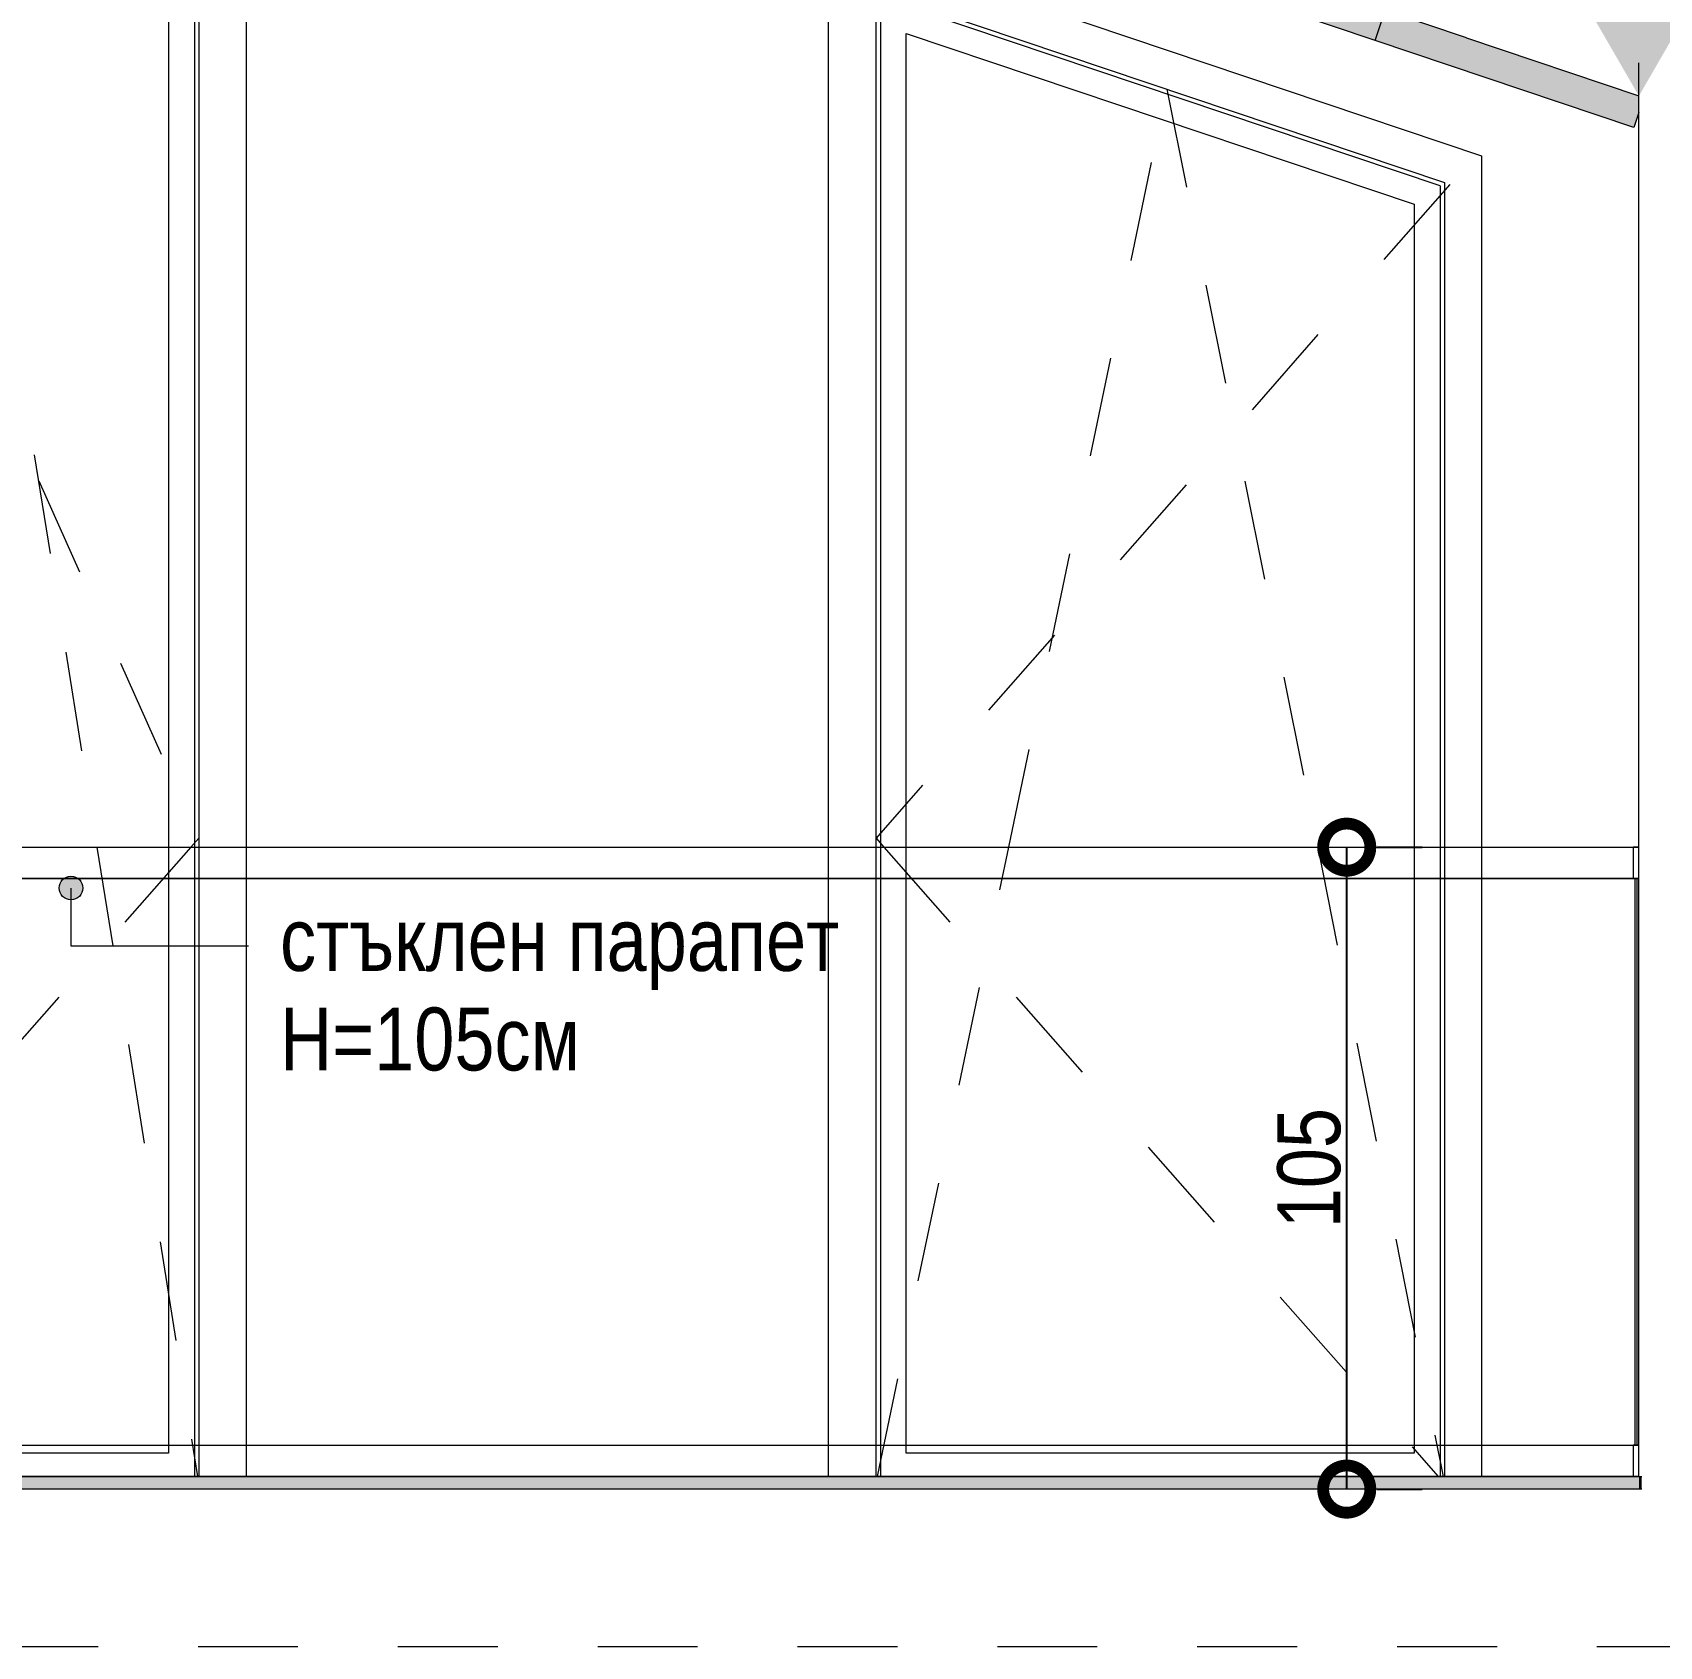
# Model space of a CAD drawing. Header units: centimetres. Extents: x 0 to 25250, y 0 to 2250.
# Drawn here: x 21595.3 to 21853.8, y 1656.6 to 1913 of the extents above; entities that cross this region are included whole.
import ezdxf

# ---------------------------------------------------------------- set-up
doc = ezdxf.new("R2010")
doc.units = ezdxf.units.CM
doc.linetypes.add('17-View-1$0$Dash', pattern=[31.75, 15.875, -15.875])
doc.linetypes.add('24-View-1$0$Dash', pattern=[31.75, 15.875, -15.875])
for name, color, linetype, lineweight in [('A-ANNO-DIMS', 7, 'Continuous', 9), ('A-ANNO-NOTE', 7, 'Continuous', 9), ('A-FLOR-HRAL', 7, 'Continuous', 9), ('A-FLOR-LEVL', 7, 'Continuous', 9), ('A-GLAZ', 7, 'Continuous', 5), ('A-GLAZ-CWMG', 7, 'Continuous', 9), ('A-GLAZ-HDLN', 7, '17-View-1$0$Dash', 5), ('A-ROOF', 7, 'Continuous', 9), ('A-WALL', 7, 'Continuous', 9), ('A-WALL-PATT', 7, 'Continuous', 9), ('G-ANNO-DIMS', 7, 'Continuous', 9), ('G-ANNO-TEXT', 7, 'Continuous', 9)]:
    doc.layers.add(name, color=color, linetype=linetype, lineweight=lineweight)
doc.styles.add('24-View-1$0$Arial Narrow_1', font='ARIALN.TTF', dxfattribs={"height": 10})
doc.styles.add('24-View-1$0$Arial Narrow_2', font='ARIALN.TTF', dxfattribs={"height": 10})
doc.dimstyles.new('24-View-1$0$TEC_DIM_1', dxfattribs={"dimscale": 30.48, "dimtxt": 10.23431, "dimasz": 0.492126, "dimexe": 0.393701, "dimexo": 0.246063, "dimgap": 0, "dimtad": 1, "dimdec": 0, "dimzin": 0, "dimdsep": 46, "dimtxsty": '24-View-1$0$Arial Narrow_2', "dimblk1": '24-View-1$0$_DotSmall', "dimblk2": '24-View-1$0$_DotSmall', "dimsah": 1, "dimcen": 0.09, "dimazin": 0, "dimtfac": 1, "dimtdec": 4, "dimtix": 1, "dimtmove": 0, "dimatfit": 3, "dimfxl": 1, "dimtvp": 1, "dimtolj": 1, "dimtzin": 0, "dimarcsym": 2})

# ---------------------------------------------------------------- blocks, each defined once
blk = doc.blocks.new('Rectangular Mullion - TEC_LAMEL-1912997-СЕВЕР')
at = {"layer": 'A-GLAZ-CWMG', "true_color": 0xcfc6ba}
blk.add_hatch(color=9, dxfattribs=at).paths.add_polyline_path([(-954.94, 541.36), (-954.14, 543.73), (-954.14, 546.37), (-994.44, 559.93), (-996.03, 555.19), (-954.97, 541.37)])
at = {"layer": 'A-GLAZ-CWMG'}
for p, q in [((-996.03, 555.19), (-994.44, 559.93)), ((-981.54, 555.58), (-994.44, 559.93)), ((-954.94, 541.36), (-996.03, 555.19)), ((-954.14, 543.73), (-954.94, 541.36))]:
    blk.add_line(p, q, dxfattribs=at)
blk = doc.blocks.new('Rectangular Mullion - TEC_LAMEL-1912998-СЕВЕР')
at = {"layer": 'A-GLAZ-CWMG', "true_color": 0xcfc6ba}
blk.add_hatch(color=9, dxfattribs=at).paths.add_polyline_path([(-996.03, 555.19), (-994.44, 559.93), (-1049.22, 578.36), (-1050.82, 573.62), (-1001.7, 557.09)])
at = {"layer": 'A-GLAZ-CWMG'}
for p, q in [((-1050.82, 573.62), (-1049.22, 578.36)), ((-1036.32, 574.02), (-1049.22, 578.36)), ((-996.03, 555.19), (-1050.82, 573.62))]:
    blk.add_line(p, q, dxfattribs=at)
blk = doc.blocks.new('TRIPLE - OK_F_OF - T - 18_60-2419604-СЕВЕР')
at = {"layer": 'A-GLAZ'}
for p, q in [((-1183.64, 598.7), (-1183.64, 427)), ((-1182.94, 599.2), (-1182.94, 427)), ((-1187.74, 595.75), (-1187.74, 427)), ((-1175.34, 427), (-1175.34, 596.64)), ((-1082.94, 565.55), (-1082.94, 427)), ((-1075.34, 562.99), (-985.04, 532.6)), ((-1075.34, 427), (-1075.34, 562.99)), ((-985.74, 532.1), (-1074.64, 562.02)), ((-1074.64, 562.02), (-1074.64, 427)), ((-1070.54, 427), (-1070.54, 556.31)), ((-1070.54, 556.31), (-989.84, 529.15)), ((-985.04, 532.6), (-985.04, 427)), ((-985.74, 532.1), (-985.74, 427)), ((-989.84, 529.15), (-989.84, 427))]:
    blk.add_line(p, q, dxfattribs=at)
at = {"layer": 'A-GLAZ', "color": 251, "true_color": 0x666666}
for p, q in [((-1187.74, 427), (-1187.74, 330.7)), ((-1183.64, 427), (-1183.64, 327)), ((-1182.94, 427), (-1182.94, 327)), ((-1175.34, 327), (-1175.34, 427)), ((-1082.94, 427), (-1082.94, 327)), ((-1075.34, 327), (-1075.34, 427)), ((-1074.64, 427), (-1074.64, 327)), ((-1070.54, 330.7), (-1070.54, 427)), ((-989.84, 427), (-989.84, 330.7)), ((-985.74, 427), (-985.74, 327)), ((-985.04, 427), (-985.04, 327)), ((-1187.74, 330.7), (-1268.44, 330.7)), ((-989.84, 330.7), (-1070.54, 330.7))]:
    blk.add_line(p, q, dxfattribs=at)
at = {"layer": 'A-GLAZ-HDLN'}
for p, q in [((-1273.24, 630.11), (-1182.94, 428.42)), ((-1229.14, 614.75), (-1199.11, 427)), ((-1054.26, 427), (-1029.14, 547.44)), ((-1029.14, 547.44), (-1005.17, 427)), ((-984.19, 532.31), (-1075.34, 428.42)), ((-1182.94, 428.42), (-1184.19, 427)), ((-1075.34, 428.42), (-1074.09, 427))]:
    blk.add_line(p, q, dxfattribs=at)
at = {"layer": 'A-GLAZ-HDLN', "color": 251, "true_color": 0x666666}
for p, q in [((-1184.19, 427), (-1272.27, 327)), ((-1199.11, 427), (-1183.12, 327)), ((-1075.11, 327), (-1054.26, 427)), ((-1074.09, 427), (-986.01, 327)), ((-1005.17, 427), (-985.26, 327))]:
    blk.add_line(p, q, dxfattribs=at)
blk = doc.blocks.new('Railing - Railing-2498288-СЕВЕР')
at = {"layer": 'A-FLOR-HRAL'}
for p, q in [((-1370.14, 427), (-955.04, 427)), ((-954.14, 427), (-955.04, 427)), ((-955.04, 427), (-955.04, 422)), ((-1370.14, 422), (-955.04, 422)), ((-955.04, 422), (-954.14, 422)), ((-954.41, 422), (-954.77, 422)), ((-954.77, 422), (-954.77, 332)), ((-954.41, 332), (-954.41, 422)), ((-1370.14, 332), (-955.04, 332)), ((-954.14, 332), (-955.04, 332)), ((-955.04, 332), (-955.04, 327)), ((-954.77, 332), (-954.41, 332))]:
    blk.add_line(p, q, dxfattribs=at)
at = {"layer": 'A-FLOR-HRAL', "color": 251, "true_color": 0x666666}
for p, q in [((-1365.14, 427), (-954.14, 427)), ((-1368.64, 422), (-954.77, 422)), ((-954.14, 422), (-954.41, 422)), ((-1368.64, 332), (-954.77, 332)), ((-954.41, 332), (-954.14, 332)), ((-955.04, 327), (-954.14, 327))]:
    blk.add_line(p, q, dxfattribs=at)
at = {"layer": 'A-FLOR-HRAL', "color": 253, "true_color": 0xa3a3a3}
for p, q in [((-954.41, 422), (-1366.64, 422)), ((-954.41, 422), (-1365.14, 422)), ((-1366.64, 332), (-954.41, 332)), ((-1365.14, 332), (-954.41, 332)), ((-954.14, 327), (-1365.14, 327))]:
    blk.add_line(p, q, dxfattribs=at)
blk = doc.blocks.new('Spot Elevations - ELEVATION_PROJECT-150941-СЕВЕР')
at = {"layer": 'A-ANNO-NOTE'}
blk.add_hatch(color=256, dxfattribs=at).paths.add_polyline_path([(-1811.3, 587.27), (-1796.99, 587.27), (-1804.14, 574.88)])
blk.add_line((-1811.3, 587.27), (-1761.3, 587.27), dxfattribs=at)
blk = doc.blocks.new('24-View-1$0$_DotSmall')
at = {"color": 0, "linetype": 'ByBlock', "const_width": 0.5}
blk.add_lwpolyline([(-0.0625, 0, 1), (0.0625, 0, 1)], format="xyb", close=True, dxfattribs=at)
blk = doc.blocks.new('*D3294')
at = {"layer": 'A-ANNO-DIMS', "color": 0, "lineweight": -2, "transparency": 16777216}
for p, q in [((21804.09, 1681.56), (21804.09, 1783.56)), ((21808.93, 1783.56), (21816.09, 1783.56)), ((21808.93, 1681.56), (21816.09, 1681.56))]:
    blk.add_line(p, q, dxfattribs=at)
at = {"layer": 'A-ANNO-DIMS', "color": 0, "lineweight": -2, "transparency": 16777216, "xscale": 15, "yscale": 15, "zscale": 15}
for p, rotation in [((21804.09, 1783.56), 90), ((21804.09, 1681.56), 270)]:
    blk.add_blockref('24-View-1$0$_DotSmall', p, dxfattribs=dict(at, rotation=rotation))
at = {"layer": 'A-ANNO-DIMS', "color": 0, "transparency": 16777216, "insert": (21798.13, 1732.56), "char_height": 10, "width": 22.8079, "attachment_point": 5, "rotation": 90, "style": '24-View-1$0$Arial Narrow_2'}
blk.add_mtext('\\A1;\u200e105', dxfattribs=at)

msp = doc.modelspace()

# ---------------------------------------------------------------- hatches: boundary and pattern name
at = {"layer": 'A-WALL-PATT', "lineweight": 5, "true_color": 0xebebeb}
msp.add_hatch(color=7, dxfattribs=at).paths.add_polyline_path([(21848.73, 1681.56), (21850.6, 1681.56), (21850.6, 1683.56), (21423.51, 1683.56), (21423.51, 1681.56), (21833.39, 1681.56)])
at = {"layer": 'A-WALL-PATT', "true_color": 0xebebeb}
msp.add_hatch(color=7, dxfattribs=at).paths.add_polyline_path([(21850.6, 1681.56), (21850.96, 1681.56), (21850.96, 1683.56), (21850.6, 1683.56)])
at = {"layer": 'G-ANNO-TEXT'}
h = msp.add_hatch(color=256, dxfattribs=at)
edge = h.paths.add_edge_path()
edge.add_arc((21601.41, 1777.07), 1.88, 0, 360)

# ---------------------------------------------------------------- linework, layer by layer
at = {"layer": 'A-FLOR-LEVL', "linetype": '24-View-1$0$Dash'}
msp.add_line((20923.09, 1656.56), (22787.19, 1656.56), dxfattribs=at)
at = {"layer": 'A-ROOF'}
msp.add_line((21823.11, 1912.14), (21850.51, 1902.92), dxfattribs=at)
at = {"layer": 'A-WALL'}
for p, q in [((21525.51, 1994.36), (21825.51, 1893.4)), ((21850.51, 1683.56), (21850.51, 1908.2)), ((21825.51, 1893.4), (21825.51, 1683.56)), ((21425.51, 1683.56), (21850.96, 1683.56)), ((21850.6, 1683.56), (21850.6, 1681.56)), ((21850.96, 1681.56), (21423.51, 1681.56))]:
    msp.add_line(p, q, dxfattribs=at)
at = {"layer": 'G-ANNO-TEXT'}
for p, q in [((21601.41, 1777.07), (21601.41, 1767.89)), ((21601.41, 1767.89), (21629.62, 1767.89))]:
    msp.add_line(p, q, dxfattribs=at)
msp.add_circle((21601.41, 1777.07), 1.88, dxfattribs=at)

# ---------------------------------------------------------------- block references
at = {"layer": 'A-FLOR-HRAL', "color": 251, "true_color": 0x666666}
msp.add_blockref('Railing - Railing-2498288-СЕВЕР', (22804.65, 1356.56), dxfattribs=at)
at = {"layer": 'A-GLAZ'}
msp.add_blockref('TRIPLE - OK_F_OF - T - 18_60-2419604-СЕВЕР', (22804.65, 1356.56), dxfattribs=at)
at = {"layer": 'A-GLAZ-CWMG'}
for name in ['Rectangular Mullion - TEC_LAMEL-1912998-СЕВЕР', 'Rectangular Mullion - TEC_LAMEL-1912997-СЕВЕР']:
    msp.add_blockref(name, (22804.65, 1356.56), dxfattribs=at)
at = {"layer": 'G-ANNO-DIMS'}
msp.add_blockref('Spot Elevations - ELEVATION_PROJECT-150941-СЕВЕР', (23654.65, 1328.04), dxfattribs=at)

# ---------------------------------------------------------------- texts
at = {"layer": 'G-ANNO-TEXT', "insert": (21634.62, 1773.9), "char_height": 10, "width": 96.9, "attachment_point": 1, "line_spacing_factor": 0.949189, "style": '24-View-1$0$Arial Narrow_1'}
msp.add_mtext('\\pt15,30,45,60,75,90,105,120,135,150,165,180,195,210,225,240,255,270,285,300,315,330,345,360,375,390,405,420,435,450,465,480;{\\fArial Narrow|b0|i0|c204|p34;стъклен парапет Н}=105{\\fArial Narrow|b0|i0|c204|p34;см}', dxfattribs=at)

# ---------------------------------------------------------------- dimensions: what is measured, and where the dimension line sits
at = {"layer": 'A-ANNO-DIMS'}
dim = msp.add_linear_dim(base=(21804.09, 1783.56), p1=(21801.43, 1681.56), p2=(21801.43, 1783.56), angle=90, text='\u200e105', dimstyle='24-View-1$0$TEC_DIM_1', override={"dimpost": '<>', "dimfxl": 102}, dxfattribs=at)
dim.commit()
dim.dimension.update_dxf_attribs({"geometry": '*D3294', "text_midpoint": (21798.13, 1732.56)})

doc.saveas('drawing.dxf')
